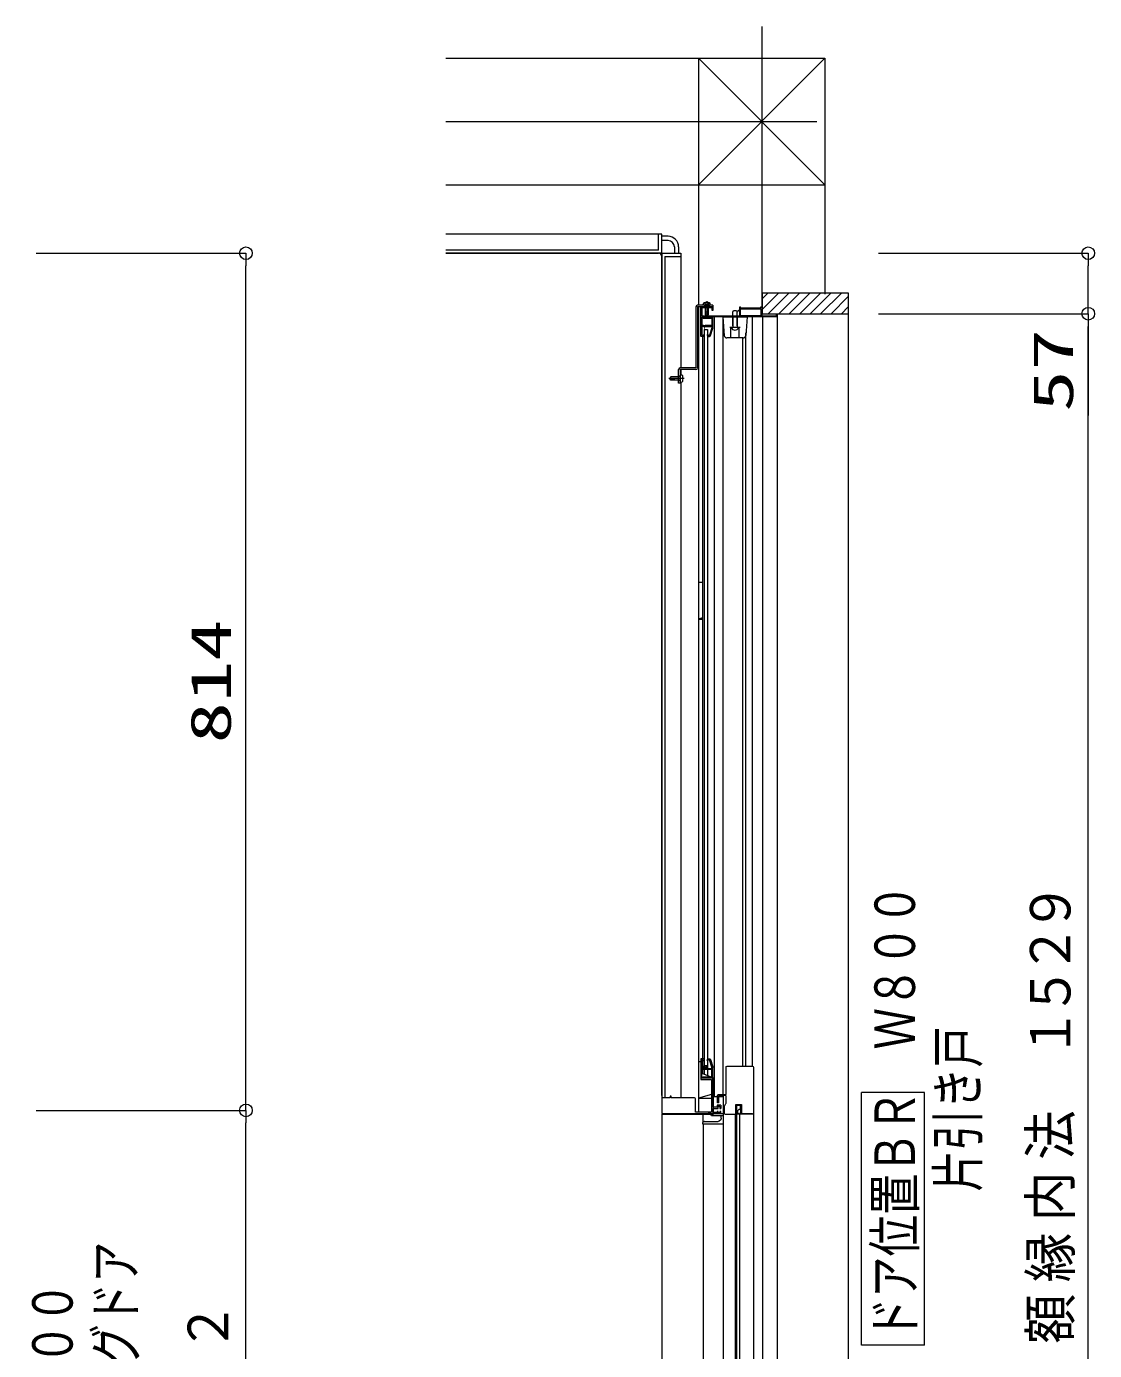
# Model space of a CAD drawing. Units: millimetres on the paper. Extents: x -305 to 305, y -152 to 152.
# Drawn here: x -90.9 to -40.1, y 20.5 to 83.3 of the extents above; entities that cross this region are included whole.
import ezdxf
from ezdxf.enums import TextEntityAlignment as Align

# ---------------------------------------------------------------- set-up
doc = ezdxf.new("R2010")
doc.units = ezdxf.units.MM
doc.linetypes.add('LONG_CHAIN', pattern=[21, 18, -1, 1, -1])
doc.layers.add('0-0_0', color=7, linetype='Continuous', lineweight=9)
doc.layers.add('0-1_VIEW0001', color=7, linetype='Continuous', lineweight=9)
doc.styles.add('ＭＳ ゴシック', font='')
doc.styles.get('ＭＳ ゴシック').set_extended_font_data('MS Gothic')

# ---------------------------------------------------------------- blocks, each defined once
blk = doc.blocks.new('_ORIGIN')
at = {"layer": '0-0_0'}
blk.add_line((0, 0), (-1, 0), dxfattribs=at)
blk.add_circle((0, 0), 0.5, dxfattribs=at)

msp = doc.modelspace()

# ---------------------------------------------------------------- linework, layer by layer
at = {"layer": '0-1_VIEW0001', "linetype": 'LONG_CHAIN'}
for p, q in [((-55.934, 83.335), (-55.934, 69.606)), ((-70.934, 78.823), (-53.326, 78.823))]:
    msp.add_line(p, q, dxfattribs=at)
at = {"layer": '0-1_VIEW0001'}
for p, q in [((-70.934, 81.823), (-52.935, 81.823)), ((-58.934, 75.823), (-52.935, 81.823)), ((-58.934, 81.823), (-52.934, 75.823)), ((-58.934, 81.823), (-58.934, 70.101)), ((-52.934, 81.823), (-52.934, 70.621)), ((-70.934, 75.823), (-52.934, 75.823)), ((-60.684, 73.471), (-70.934, 73.471)), ((-60.834, 72.721), (-60.834, 73.471)), ((-60.684, 72.596), (-60.684, 73.471)), ((-60.384, 73.371), (-60.684, 73.371)), ((-60.384, 73.171), (-60.684, 73.171)), ((-90.395, 72.571), (-80.434, 72.571)), ((-60.834, 72.721), (-70.934, 72.721)), ((-70.934, 72.571), (-60.833, 72.571)), ((-60.709, 72.571), (-70.934, 72.571)), ((-60.684, 72.546), (-60.684, 32.25)), ((-60.684, 32.571), (-60.684, 72.422)), ((-60.659, 72.571), (-59.784, 72.571)), ((-60.534, 72.421), (-59.784, 72.421)), ((-60.534, 72.421), (-60.534, 32.471)), ((-60.084, 72.872), (-60.084, 72.571)), ((-59.884, 72.872), (-59.884, 72.571)), ((-59.784, 72.571), (-59.784, 67.121)), ((-50.395, 72.571), (-40.434, 72.571)), ((-80.434, 32.471), (-80.434, 71.971)), ((-40.434, 70.297), (-40.434, 71.971)), ((-55.906, 70.696), (-51.831, 70.696)), ((-55.626, 70.696), (-55.906, 70.415)), ((-55.126, 70.696), (-55.906, 69.915)), ((-55.906, 69.696), (-55.906, 70.696)), ((-54.631, 70.696), (-55.63, 69.696)), ((-54.131, 70.696), (-55.13, 69.696)), ((-53.631, 70.696), (-54.631, 69.696)), ((-53.131, 70.696), (-54.131, 69.696)), ((-52.636, 70.696), (-53.636, 69.696)), ((-52.14, 70.696), (-53.141, 69.696)), ((-51.831, 70.511), (-52.645, 69.696)), ((-51.831, 70.696), (-51.831, -7.729)), ((-59.064, 70.021), (-59.064, 67.121)), ((-58.254, 70.101), (-58.984, 70.101)), ((-58.984, 70.021), (-58.984, 67.121)), ((-58.934, 70.021), (-58.934, 31.781)), ((-58.834, 68.646), (-58.834, 70.021)), ((-58.819, 70.021), (-58.274, 70.021)), ((-58.779, 69.976), (-58.779, 69.596)), ((-58.299, 69.976), (-58.779, 69.976)), ((-58.724, 70.101), (-58.719, 70.157)), ((-58.657, 70.101), (-58.657, 70.021)), ((-58.652, 70.22), (-58.606, 70.129)), ((-58.636, 70.077), (-58.636, 70.067)), ((-58.632, 70.066), (-58.632, 69.652)), ((-58.606, 70.129), (-58.549, 70.098)), ((-58.549, 70.289), (-58.549, 69.555)), ((-58.492, 70.129), (-58.549, 70.098)), ((-58.549, 69.677), (-58.506, 69.822)), ((-58.542, 69.62), (-58.482, 69.819)), ((-58.447, 70.22), (-58.492, 70.129)), ((-58.467, 69.652), (-58.467, 70.066)), ((-58.432, 70.1), (-58.432, 70.02)), ((-58.374, 70.101), (-58.379, 70.157)), ((-58.299, 69.846), (-58.299, 69.976)), ((-58.259, 69.846), (-58.299, 69.846)), ((-58.259, 70.021), (-58.259, 69.846)), ((-57.144, 69.846), (-57.109, 69.776)), ((-57.034, 69.866), (-56.984, 69.866)), ((-57.034, 69.821), (-57.034, 69.866)), ((-56.984, 69.821), (-57.034, 69.821)), ((-56.984, 69.866), (-56.984, 70.006)), ((-56.984, 69.596), (-56.984, 69.821)), ((-56.969, 70.021), (-56.939, 70.021)), ((-56.939, 69.971), (-56.939, 70.021)), ((-56.939, 69.971), (-55.979, 69.971)), ((-56.939, 69.926), (-55.979, 69.926)), ((-56.939, 69.596), (-56.939, 69.926)), ((-55.979, 70.021), (-55.934, 70.021)), ((-55.979, 69.971), (-55.979, 70.021)), ((-55.979, 69.926), (-55.979, 69.596)), ((-55.934, 70.021), (-55.934, 69.596)), ((-51.831, 70.016), (-52.15, 69.696)), ((-58.779, 69.596), (-56.984, 69.596)), ((-58.779, 69.546), (-58.779, 68.671)), ((-55.184, 69.546), (-58.779, 69.546)), ((-58.719, 69.486), (-58.304, 69.486)), ((-58.32, 69.531), (-58.686, 69.531)), ((-58.522, 69.766), (-58.632, 69.766)), ((-58.632, 69.652), (-58.557, 69.601)), ((-58.549, 69.677), (-58.557, 69.601)), ((-58.557, 69.601), (-58.542, 69.601)), ((-58.549, 69.677), (-58.549, 69.601)), ((-58.467, 69.652), (-58.542, 69.601)), ((-58.542, 69.62), (-58.542, 69.601)), ((-58.467, 69.766), (-58.497, 69.766)), ((-58.304, 69.486), (-58.304, 69.136)), ((-58.274, 69.546), (-58.294, 69.546)), ((-58.259, 69.037), (-58.259, 69.546)), ((-58.174, 32.521), (-58.174, 69.546)), ((-57.784, 69.546), (-57.718, 68.662)), ((-57.774, 32.621), (-57.774, 69.521)), ((-57.309, 69.116), (-57.309, 69.776)), ((-57.309, 69.546), (-57.309, 69.046)), ((-57.109, 69.116), (-57.109, 69.776)), ((-57.109, 69.546), (-57.109, 69.046)), ((-55.979, 69.596), (-56.939, 69.596)), ((-56.384, 33.971), (-56.384, 69.521)), ((-55.934, 69.596), (-55.234, 69.596)), ((-55.906, 69.696), (-51.831, 69.696)), ((-55.889, -4.7), (-55.889, 69.546)), ((-55.234, 69.696), (-55.184, 69.696)), ((-55.234, 69.596), (-55.234, 69.696)), ((-55.184, -3.72), (-55.184, 69.696)), ((-50.395, 69.697), (-40.434, 69.697)), ((-50.395, 69.697), (-40.434, 69.697)), ((-40.434, 69.697), (-40.434, 64.858)), ((-58.674, 68.621), (-58.809, 68.621)), ((-58.779, 68.671), (-58.724, 68.671)), ((-58.754, 68.621), (-58.754, 33.621)), ((-58.749, 69.121), (-58.749, 69.12)), ((-58.741, 69.107), (-58.668, 69.066)), ((-58.705, 69.136), (-58.734, 69.136)), ((-58.699, 68.696), (-58.674, 68.696)), ((-58.664, 69.116), (-58.698, 69.135)), ((-58.674, 68.946), (-58.674, 33.591)), ((-58.674, 68.946), (-58.514, 68.946)), ((-58.657, 68.996), (-58.647, 68.996)), ((-58.649, 69.061), (-58.645, 69.061)), ((-58.632, 69.132), (-58.646, 69.118)), ((-58.635, 69.066), (-58.613, 69.087)), ((-58.304, 69.136), (-58.622, 69.136)), ((-58.603, 69.091), (-58.304, 69.091)), ((-58.524, 68.696), (-58.524, 68.678)), ((-58.52, 68.667), (-58.478, 68.626)), ((-58.514, 68.946), (-58.514, 33.529)), ((-58.507, 68.711), (-58.509, 68.711)), ((-58.46, 68.671), (-58.496, 68.707)), ((-58.468, 68.621), (-58.421, 68.621)), ((-58.428, 68.666), (-58.449, 68.666)), ((-58.307, 69.02), (-58.414, 68.677)), ((-58.373, 68.657), (-58.264, 69.007)), ((-58.304, 69.091), (-58.304, 69.037)), ((-56.825, 68.546), (-57.593, 68.546)), ((-57.209, 69.046), (-57.459, 69.046)), ((-57.409, 68.546), (-57.409, 69.046)), ((-56.959, 69.046), (-57.209, 69.046)), ((-57.009, 68.546), (-57.009, 69.046)), ((-56.831, 33.971), (-56.831, 68.546)), ((-56.691, 33.971), (-56.691, 68.789)), ((-40.434, -6.128), (-40.434, 69.097)), ((-59.884, 66.396), (-59.884, 67.041)), ((-59.804, 66.734), (-59.884, 66.734)), ((-59.064, 67.121), (-59.804, 67.121)), ((-59.804, 67.041), (-59.804, 66.396)), ((-59.064, 67.041), (-59.804, 67.041)), ((-59.804, 66.796), (-59.748, 66.792)), ((-59.784, 67.041), (-59.784, 66.795)), ((-59.616, 66.621), (-60.351, 66.621)), ((-60.304, 66.614), (-60.304, 66.629)), ((-60.229, 66.621), (-60.304, 66.629)), ((-60.229, 66.621), (-60.304, 66.621)), ((-60.286, 66.614), (-60.304, 66.614)), ((-60.253, 66.539), (-60.304, 66.614)), ((-60.286, 66.614), (-60.087, 66.554)), ((-59.804, 66.539), (-60.253, 66.539)), ((-60.229, 66.621), (-60.084, 66.578)), ((-59.753, 66.621), (-59.934, 66.621)), ((-59.804, 66.509), (-59.884, 66.509)), ((-59.804, 66.396), (-59.884, 66.396)), ((-59.804, 66.446), (-59.748, 66.451)), ((-59.784, 66.448), (-59.784, 32.471)), ((-58.934, 56.948), (-58.754, 56.948)), ((-58.934, 55.198), (-58.754, 55.198)), ((-58.754, 55.251), (-58.933, 55.199)), ((-58.934, 34.198), (-58.834, 34.198)), ((-58.834, 34.296), (-58.834, 33.361)), ((-58.674, 34.321), (-58.809, 34.321)), ((-58.779, 33.946), (-58.779, 34.271)), ((-58.779, 34.271), (-58.724, 34.271)), ((-58.699, 34.246), (-58.674, 34.246)), ((-58.674, 33.996), (-58.514, 33.996)), ((-58.524, 34.246), (-58.524, 34.265)), ((-58.52, 34.276), (-58.478, 34.317)), ((-58.507, 34.231), (-58.509, 34.231)), ((-58.46, 34.272), (-58.496, 34.236)), ((-58.468, 34.321), (-58.421, 34.321)), ((-58.417, 34.276), (-58.449, 34.276)), ((-58.307, 33.923), (-58.417, 34.276)), ((-58.373, 34.286), (-58.264, 33.936)), ((-57.584, 33.971), (-56.384, 33.971)), ((-58.809, 33.336), (-58.319, 33.336)), ((-58.657, 33.946), (-58.779, 33.946)), ((-58.779, 33.901), (-58.675, 33.901)), ((-58.779, 33.396), (-58.779, 33.901)), ((-58.274, 33.396), (-58.779, 33.396)), ((-58.754, 33.621), (-58.234, 33.421)), ((-58.749, 33.821), (-58.749, 33.823)), ((-58.741, 33.836), (-58.668, 33.876)), ((-58.705, 33.806), (-58.734, 33.806)), ((-58.719, 33.456), (-58.304, 33.456)), ((-58.664, 33.827), (-58.698, 33.808)), ((-58.259, 33.411), (-58.686, 33.411)), ((-58.665, 33.897), (-58.641, 33.874)), ((-58.649, 33.881), (-58.645, 33.881)), ((-58.62, 33.916), (-58.646, 33.942)), ((-58.632, 33.811), (-58.646, 33.825)), ((-58.635, 33.877), (-58.613, 33.856)), ((-58.624, 33.866), (-58.608, 33.866)), ((-58.304, 33.806), (-58.622, 33.806)), ((-58.603, 33.851), (-58.304, 33.851)), ((-58.557, 33.94), (-58.602, 33.914)), ((-58.582, 33.873), (-58.546, 33.894)), ((-58.534, 33.916), (-58.534, 33.927)), ((-58.319, 33.336), (-58.319, 31.781)), ((-58.304, 33.851), (-58.304, 33.906)), ((-58.304, 33.456), (-58.304, 33.806)), ((-58.259, 33.396), (-58.294, 33.396)), ((-58.259, 32.016), (-58.259, 33.906)), ((-58.234, 31.696), (-58.234, 33.421)), ((-57.634, 32.636), (-57.634, 33.921)), ((-56.334, 33.921), (-56.334, 31.686)), ((-48.205, 32.722), (-51.205, 32.722)), ((-51.205, 20.722), (-51.205, 32.722)), ((-48.205, 20.722), (-48.205, 32.722)), ((-60.684, 32.571), (-60.684, 32.25)), ((-60.684, 32.421), (-60.684, 31.736)), ((-60.284, 32.471), (-60.634, 32.471)), ((-60.284, 32.546), (-60.284, 32.471)), ((-60.244, 32.546), (-60.284, 32.546)), ((-60.244, 32.471), (-60.244, 32.546)), ((-59.134, 32.471), (-60.244, 32.471)), ((-59.084, 31.781), (-59.084, 32.421)), ((-58.934, 32.448), (-58.319, 32.448)), ((-58.319, 32.628), (-58.933, 32.449)), ((-58.234, 32.522), (-57.774, 32.522)), ((-58.059, 32.121), (-58.059, 32.016)), ((-57.884, 32.121), (-58.059, 32.121)), ((-58.034, 32.236), (-58.034, 32.571)), ((-57.999, 32.221), (-58.019, 32.221)), ((-58.009, 32.071), (-57.934, 32.071)), ((-58.009, 31.966), (-58.009, 32.071)), ((-57.984, 32.621), (-57.649, 32.621)), ((-57.984, 32.556), (-57.984, 32.236)), ((-57.649, 32.571), (-57.969, 32.571)), ((-57.934, 32.071), (-57.934, 31.966)), ((-57.884, 32.121), (-57.884, 31.966)), ((-57.774, 32.571), (-57.774, -4.578)), ((-57.709, 31.725), (-57.709, 32.067)), ((-57.707, 32.075), (-57.636, 32.198)), ((-57.634, 32.205), (-57.634, 32.556)), ((-57.174, 32.146), (-56.904, 32.146)), ((-57.174, 31.716), (-57.174, 32.146)), ((-57.13, 32.101), (-57.13, -4.458)), ((-56.904, 32.146), (-56.904, 31.711)), ((-90.395, 31.871), (-80.434, 31.871)), ((-90.395, 31.871), (-80.434, 31.871)), ((-60.684, 31.696), (-60.684, -4.754)), ((-60.684, 31.696), (-58.234, 31.696)), ((-60.669, 31.721), (-57.884, 31.721)), ((-58.319, 31.781), (-59.084, 31.781)), ((-58.724, 31.31), (-58.724, 31.696)), ((-58.338, 31.722), (-58.479, 31.722)), ((-58.338, 31.722), (-58.333, 31.722)), ((-58.319, 31.7), (-58.334, 31.656)), ((-57.774, 31.619), (-58.322, 31.619)), ((-57.774, 31.7), (-58.319, 31.7)), ((-58.059, 32.016), (-58.259, 32.016)), ((-58.259, 31.966), (-58.009, 31.966)), ((-58.259, 31.771), (-58.259, 31.966)), ((-58.049, 31.771), (-58.259, 31.771)), ((-58.049, 31.816), (-58.049, 31.771)), ((-58.009, 31.816), (-58.049, 31.816)), ((-58.009, 31.761), (-58.009, 31.816)), ((-57.934, 31.761), (-58.009, 31.761)), ((-57.934, 31.966), (-57.884, 31.966)), ((-57.884, 31.816), (-57.934, 31.816)), ((-57.934, 31.816), (-57.934, 31.761)), ((-57.884, 31.721), (-57.884, 31.816)), ((-57.858, 31.497), (-57.858, 31.619)), ((-57.687, 31.684), (-57.707, 31.718)), ((-57.13, 31.671), (-57.666, 31.671)), ((-57.184, -4.578), (-57.184, 31.711)), ((-57.184, 31.711), (-56.334, 31.711)), ((-57.03, 31.711), (-56.959, 31.711)), ((-56.98, -4.408), (-56.98, 31.711)), ((-56.969, 31.741), (-56.969, 31.741)), ((-56.958, 31.719), (-56.967, 31.733)), ((-56.959, 31.751), (-56.954, 31.751)), ((-56.379, 31.711), (-56.946, 31.711)), ((-56.93, 31.854), (-56.945, 31.893)), ((-56.929, 31.776), (-56.929, 31.849)), ((-56.334, 31.711), (-56.334, -6.288)), ((-80.434, -6.129), (-80.434, 31.271)), ((-58.724, 31.222), (-58.724, -4.754)), ((-57.774, 31.222), (-58.671, 31.222)), ((-58.659, 31.347), (-58.008, 31.347)), ((-48.205, 20.722), (-51.205, 20.722))]:
    msp.add_line(p, q, dxfattribs=at)
for points in [[(-58.254, 70.101), (-58.254, 70.021), (-58.984, 70.021)], [(-58.463, 70.076), (-58.463, 70.066), (-58.657, 70.066)], [(-57.309, 69.776), (-57.274, 69.846), (-57.144, 69.846)], [(-56.984, 70.006), (-56.98, 70.017), (-56.969, 70.021)], [(-58.697, 69.536), (-58.746, 69.529), (-58.719, 69.486)], [(-58.686, 69.531), (-58.692, 69.533), (-58.697, 69.536)], [(-58.294, 69.546), (-58.302, 69.544), (-58.307, 69.539), (-58.313, 69.533), (-58.32, 69.531)], [(-57.784, 69.546), (-56.634, 69.546), (-56.7, 68.662)], [(-58.809, 68.621), (-58.827, 68.629), (-58.834, 68.646)], [(-58.734, 69.136), (-58.745, 69.132), (-58.749, 69.121)], [(-58.749, 69.12), (-58.747, 69.113), (-58.741, 69.107)], [(-58.724, 68.671), (-58.717, 68.674), (-58.714, 68.681), (-58.71, 68.692), (-58.699, 68.696)], [(-58.698, 69.135), (-58.702, 69.136), (-58.705, 69.136)], [(-58.668, 69.066), (-58.659, 69.063), (-58.649, 69.061)], [(-58.646, 69.118), (-58.655, 69.114), (-58.664, 69.116)], [(-58.645, 69.061), (-58.64, 69.063), (-58.635, 69.066)], [(-58.622, 69.136), (-58.627, 69.135), (-58.632, 69.132)], [(-58.613, 69.087), (-58.609, 69.09), (-58.603, 69.091)], [(-58.509, 68.711), (-58.52, 68.707), (-58.524, 68.696)], [(-58.524, 68.678), (-58.523, 68.672), (-58.52, 68.667)], [(-58.496, 68.707), (-58.501, 68.71), (-58.507, 68.711)], [(-58.478, 68.626), (-58.474, 68.623), (-58.468, 68.621)], [(-58.449, 68.666), (-58.455, 68.668), (-58.46, 68.671)], [(-58.414, 68.677), (-58.419, 68.669), (-58.428, 68.666)], [(-58.421, 68.621), (-58.391, 68.631), (-58.373, 68.657)], [(-58.304, 69.037), (-58.305, 69.028), (-58.307, 69.02)], [(-58.264, 69.007), (-58.26, 69.022), (-58.259, 69.037)], [(-59.804, 66.704), (-60.253, 66.704), (-60.304, 66.629)], [(-58.809, 34.321), (-58.827, 34.314), (-58.834, 34.296)], [(-58.724, 34.271), (-58.717, 34.269), (-58.714, 34.261), (-58.71, 34.251), (-58.699, 34.246)], [(-58.524, 34.265), (-58.523, 34.271), (-58.52, 34.276)], [(-58.509, 34.231), (-58.52, 34.236), (-58.524, 34.246)], [(-58.496, 34.236), (-58.501, 34.233), (-58.507, 34.231)], [(-58.478, 34.317), (-58.474, 34.32), (-58.468, 34.321)], [(-58.449, 34.276), (-58.455, 34.275), (-58.46, 34.272)], [(-58.421, 34.321), (-58.391, 34.312), (-58.373, 34.286)], [(-57.634, 33.921), (-57.619, 33.957), (-57.584, 33.971)], [(-56.384, 33.971), (-56.349, 33.957), (-56.334, 33.921)], [(-58.834, 33.361), (-58.827, 33.344), (-58.809, 33.336)], [(-58.749, 33.823), (-58.747, 33.83), (-58.741, 33.836)], [(-58.734, 33.806), (-58.745, 33.811), (-58.749, 33.821)], [(-58.697, 33.406), (-58.746, 33.414), (-58.719, 33.456)], [(-58.698, 33.808), (-58.702, 33.807), (-58.705, 33.806)], [(-58.686, 33.411), (-58.692, 33.41), (-58.697, 33.406)], [(-58.675, 33.901), (-58.67, 33.9), (-58.665, 33.897)], [(-58.668, 33.876), (-58.659, 33.88), (-58.649, 33.881)], [(-58.646, 33.825), (-58.655, 33.829), (-58.664, 33.827)], [(-58.646, 33.942), (-58.651, 33.945), (-58.657, 33.946)], [(-58.645, 33.881), (-58.64, 33.88), (-58.635, 33.877)], [(-58.641, 33.874), (-58.633, 33.868), (-58.624, 33.866)], [(-58.622, 33.806), (-58.627, 33.808), (-58.632, 33.811)], [(-58.602, 33.914), (-58.612, 33.912), (-58.62, 33.916)], [(-58.613, 33.856), (-58.609, 33.853), (-58.603, 33.851)], [(-58.608, 33.866), (-58.595, 33.868), (-58.582, 33.873)], [(-58.534, 33.927), (-58.542, 33.94), (-58.557, 33.94)], [(-58.546, 33.894), (-58.537, 33.903), (-58.534, 33.916)], [(-58.304, 33.906), (-58.305, 33.914), (-58.307, 33.923)], [(-58.264, 33.936), (-58.26, 33.921), (-58.259, 33.906)], [(-60.634, 32.471), (-60.669, 32.457), (-60.684, 32.421)], [(-59.084, 32.421), (-59.099, 32.457), (-59.134, 32.471)], [(-58.034, 32.571), (-58.019, 32.607), (-57.984, 32.621)], [(-58.019, 32.221), (-58.03, 32.226), (-58.034, 32.236)], [(-57.984, 32.236), (-57.988, 32.226), (-57.999, 32.221)], [(-57.969, 32.571), (-57.98, 32.567), (-57.984, 32.556)], [(-57.709, 32.067), (-57.709, 32.071), (-57.707, 32.075)], [(-57.649, 32.621), (-57.638, 32.626), (-57.634, 32.636)], [(-57.634, 32.556), (-57.638, 32.567), (-57.649, 32.571)], [(-57.636, 32.198), (-57.635, 32.201), (-57.634, 32.205)], [(-56.949, 31.911), (-56.949, 32.101), (-57.13, 32.101)], [(-60.684, 31.736), (-60.68, 31.726), (-60.669, 31.721)], [(-58.322, 31.619), (-58.334, 31.64), (-58.334, 31.656)], [(-57.858, 31.497), (-57.882, 31.414), (-57.953, 31.357), (-58.008, 31.347)], [(-57.707, 31.718), (-57.709, 31.722), (-57.709, 31.725)], [(-57.666, 31.671), (-57.678, 31.675), (-57.687, 31.684)], [(-56.969, 31.741), (-56.966, 31.749), (-56.959, 31.751)], [(-56.967, 31.733), (-56.969, 31.737), (-56.969, 31.741)], [(-56.946, 31.711), (-56.953, 31.713), (-56.958, 31.719)], [(-56.954, 31.751), (-56.936, 31.759), (-56.929, 31.776)], [(-56.945, 31.893), (-56.948, 31.902), (-56.949, 31.911)], [(-56.929, 31.849), (-56.929, 31.851), (-56.93, 31.854)], [(-58.734, 31.272), (-58.734, 31.279), (-58.733, 31.287), (-58.728, 31.302), (-58.724, 31.309), (-58.715, 31.322), (-58.709, 31.328), (-58.694, 31.338), (-58.686, 31.342), (-58.677, 31.344)], [(-58.671, 31.222), (-58.734, 31.222), (-58.734, 31.272)]]:
    msp.add_lwpolyline(points, dxfattribs=at)
for centre, radius, start, end in [((-60.384, 72.871), 0.5, 0, 90), ((-60.384, 72.871), 0.3, 0, 90), ((-60.834, 72.421), 0.15, 0, 90), ((-60.709, 72.596), 0.025, 270, 0), ((-60.659, 72.546), 0.025, 90, 180), ((-58.984, 70.021), 0.08, 90, 180), ((-58.654, 70.152), 0.065, 105.88085, 175), ((-58.549, 69.781), 0.45, 74.11915, 105.88085), ((-58.661, 70.076), 0.025, 1.06262, 90), ((-58.494, 69.819), 0.0124, 0, 167.19096), ((-58.438, 70.076), 0.025, 90, 180), ((-58.444, 70.152), 0.065, 5, 74.11915), ((-57.593, 68.671), 0.125, 184.28915, 270), ((-57.389, 69.039), 0.0077, 90, 207.28096), ((-57.209, 69.131), 0.21, 207.28096, 332.71904), ((-57.029, 69.039), 0.0077, 332.71904, 90), ((-56.825, 68.671), 0.125, 270, 355.71085), ((-59.804, 67.041), 0.08, 90, 180), ((-59.754, 66.727), 0.065, 15.88085, 85), ((-60.124, 66.621), 0.45, 344.11915, 15.88085), ((-59.064, 67.121), 0.08, 270, 0), ((-60.087, 66.566), 0.0124, 270, 77.19096), ((-59.754, 66.516), 0.065, 275, 344.11915), ((-56.981, 31.808), 0.108, 72.56118, 243.5989), ((-58.659, 31.272), 0.075, 90, 104.00739)]:
    msp.add_arc(centre, radius, start, end, dxfattribs=at)

# ---------------------------------------------------------------- block references
at = {"layer": '0-1_VIEW0001', "xscale": 0.6, "yscale": 0.6}
for p, rotation in [((-80.434, 72.571), 90), ((-40.434, 72.571), 90), ((-40.434, 69.697), 270), ((-40.434, 69.697), 90), ((-80.434, 31.871), 270), ((-80.434, 31.871), 90)]:
    msp.add_blockref('_ORIGIN', p, dxfattribs=dict(at, rotation=rotation))

# ---------------------------------------------------------------- texts
at = {"layer": '0-1_VIEW0001', "style": 'ＭＳ ゴシック'}
for s, width, p in [('57', 1.5, (-40.573, 65.042)), ('814', 1.5, (-80.573, 49.297)), ('ドア位置ＢＲ\u3000Ｗ８００', 0.75, (-48.085, 21.007)), ('９', 0.9, (-40.7, 40.323)), ('２', 0.9, (-40.7, 38.335)), ('５', 0.9, (-40.7, 36.347)), ('１', 0.9, (-40.7, 34.359)), ('片引き戸', 0.75, (-45.088, 28.007)), ('法', 0.9, (-40.7, 29.519)), ('内', 0.9, (-40.7, 26.611)), ('縁', 0.9, (-40.7, 23.703)), ('２枚折りドア／スイングドア', 0.75, (-85.088, 0.095)), ('ドア位置ＢＲ\u3000Ｗ８００', 0.75, (-88.085, 2.095)), ('額', 0.9, (-40.7, 20.795)), ('２', 0.9, (-80.7, 20.405))]:
    msp.add_text(s, height=1.921, rotation=90, dxfattribs=dict(at, width=width)).set_placement(p, align=Align.BOTTOM_LEFT)

doc.saveas('drawing.dxf')
